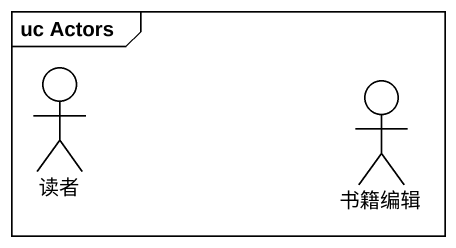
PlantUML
@startuml
mainframe uc Actors
actor 读者
actor 书籍编辑
@enduml
